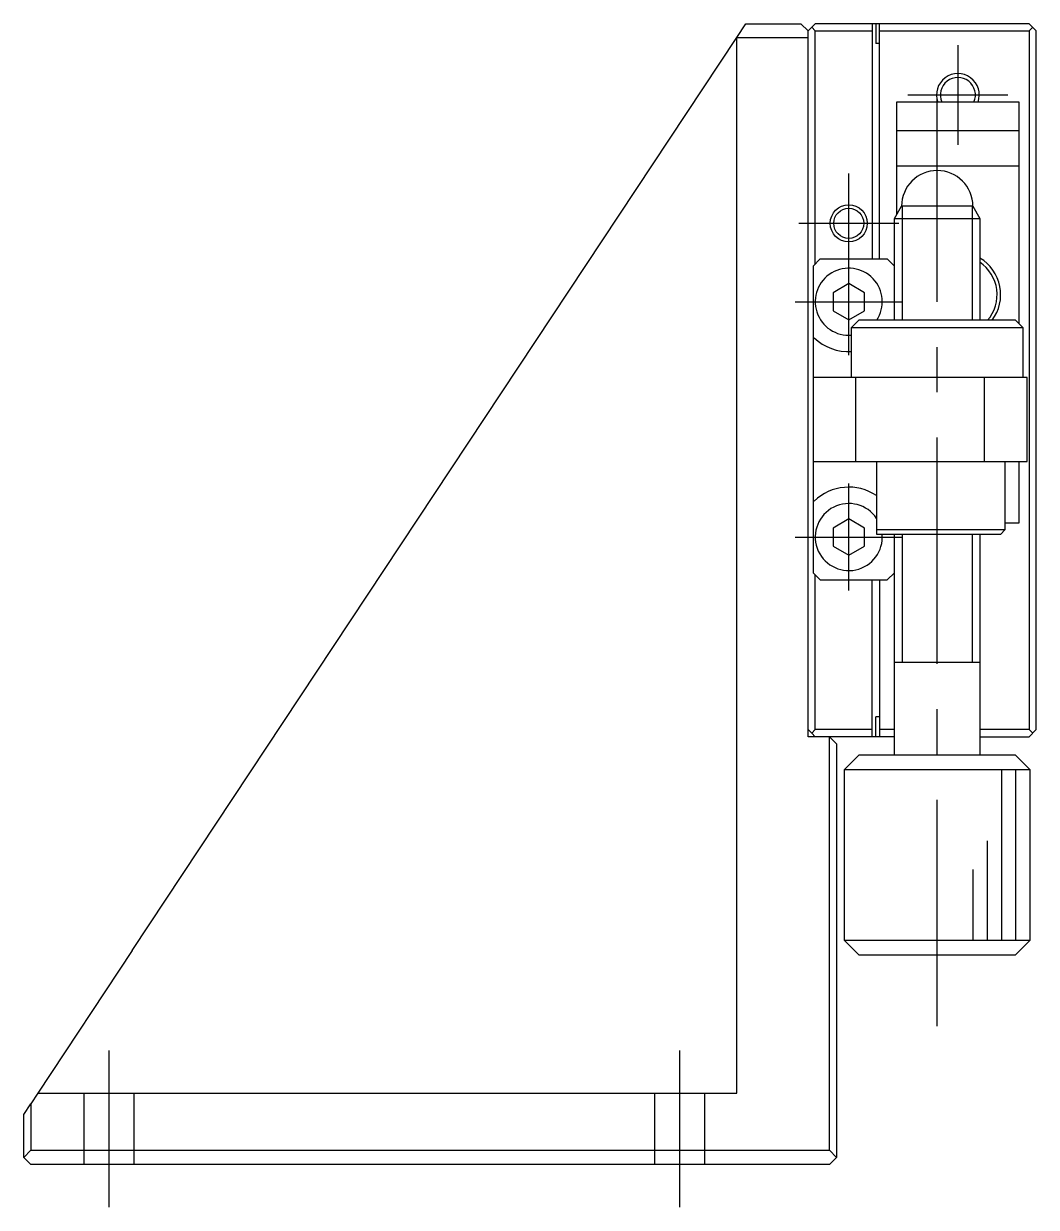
# Model space of a CAD drawing. Extents: x 0 to 360, y -8 to 257.
# Drawn here: x 0 to 71, y 90.4 to 173.4 of the extents above; entities that cross this region are included whole.
import ezdxf

# ---------------------------------------------------------------- set-up
doc = ezdxf.new("R2010")
doc.units = 0
doc.header["$LTSCALE"] = 0.5
doc.linetypes.add('CENTER', pattern=[50.8, 31.75, -6.35, 6.35, -6.35])
doc.linetypes.add('DASHED', pattern=[19.05, 12.7, -6.35])
for name, color, linetype in [('MSM_CENTER', 1, 'CENTER'), ('MSM_CONTINUOUS', 7, 'CONTINUOUS'), ('MSM_DASHED', 4, 'DASHED'), ('MSM_NARROW', 5, 'CONTINUOUS')]:
    doc.layers.add(name, color=color, linetype=linetype)

msp = doc.modelspace()

# ---------------------------------------------------------------- linework, layer by layer
at = {"layer": 'MSM_CENTER'}
for p, q in [((65.5, 171.905071), (65.5, 164.905071)), ((62, 168.405071), (69, 168.405071)), ((64.05, 103.105071), (64.05, 168.105071)), ((57.85, 150.155071), (57.85, 162.905071)), ((54.35, 159.405071), (61.35, 159.405071)), ((54.1, 153.905071), (61.6, 153.905071)), ((57.85, 133.655071), (57.85, 141.155071)), ((54.1, 137.405071), (61.6, 137.405071)), ((6, 90.405071), (6, 101.405071)), ((46, 90.405071), (46, 101.405071))]:
    msp.add_line(p, q, dxfattribs=at)
at = {"layer": 'MSM_CONTINUOUS'}
for p, q in [((50, 172.44683), (50.634245, 173.405071)), ((50.634245, 173.405071), (54.5, 173.405071)), ((55, 172.905071), (54.5, 173.405071)), ((55.25, 173.155071), (55, 172.905071)), ((55, 123.405071), (55, 172.905071)), ((55.5, 173.405071), (55.25, 173.155071)), ((55.25, 173.155071), (55.5, 172.905071)), ((70.5, 173.405071), (55.5, 173.405071)), ((55.5, 172.905071), (59.5, 172.905071)), ((55.5, 156.555071), (55.5, 172.905071)), ((59.5, 173.405071), (59.5, 156.905071)), ((59.75, 173.405071), (59.75, 172.005071)), ((60, 156.905071), (60, 173.405071)), ((60, 172.905071), (70.5, 172.905071)), ((71, 172.905071), (70.5, 173.405071)), ((70.5, 172.905071), (70.75, 173.155071)), ((70.5, 172.905071), (70.5, 123.905071)), ((71, 123.905071), (71, 172.905071)), ((7.611684, 108.405071), (50, 172.44683)), ((50, 98.405071), (50, 172.44683)), ((55, 172.405071), (50, 172.405071)), ((60, 172.005071), (59.75, 172.005071)), ((69.8, 167.905071), (61.2, 167.905071)), ((61.2, 167.905071), (61.2, 159.998853)), ((69.8, 152.355071), (69.8, 167.905071)), ((61.2, 165.905071), (69.8, 165.905071)), ((69.8, 163.405071), (61.2, 163.405071)), ((61.05, 159.739045), (61.55, 160.605071)), ((66.55, 160.605071), (61.55, 160.605071)), ((66.55, 160.605071), (67.05, 159.739045)), ((61.05, 159.739045), (67.05, 159.739045)), ((61.05, 152.605071), (61.05, 159.739045)), ((67.05, 159.739045), (67.05, 152.605071)), ((55.35, 156.405071), (55.85, 156.905071)), ((55.85, 156.905071), (60.55, 156.905071)), ((60.55, 156.905071), (61.05, 156.405071)), ((55.35, 156.405071), (55.35, 134.905071)), ((57.85, 155.175241), (56.75, 154.540156)), ((56.75, 154.540156), (56.75, 153.269985)), ((58.95, 154.540156), (57.85, 155.175241)), ((58.95, 153.269985), (58.95, 154.540156)), ((56.75, 153.269985), (57.85, 152.6349)), ((57.85, 152.6349), (58.95, 153.269985)), ((58.05, 152.105071), (58.55, 152.605071)), ((58.05, 152.105071), (70.05, 152.105071)), ((58.05, 148.605071), (58.05, 152.105071)), ((69.55, 152.605071), (58.55, 152.605071)), ((69.55, 152.605071), (70.05, 152.105071)), ((70.05, 152.105071), (70.05, 148.605071)), ((55.35, 151.357543), (55.419179, 151.386915)), ((70.35, 148.605071), (55.35, 148.605071)), ((58.35, 142.705071), (58.35, 148.605071)), ((67.35, 148.605071), (67.35, 142.705071)), ((70.35, 142.705071), (70.35, 148.605071)), ((55.35, 142.705071), (70.35, 142.705071)), ((59.8, 142.705071), (59.8, 137.605071)), ((68.8, 142.705071), (68.8, 137.905071)), ((69.8, 138.405071), (69.8, 142.705071)), ((55.419179, 139.923226), (55.35, 139.952598)), ((57.85, 138.675241), (56.75, 138.040156)), ((58.95, 138.040156), (57.85, 138.675241)), ((56.75, 138.040156), (56.75, 136.769985)), ((58.95, 136.769985), (58.95, 138.040156)), ((68.8, 137.905071), (59.8, 137.905071)), ((68.8, 137.905071), (68.5, 137.605071)), ((68.8, 138.405071), (69.8, 138.405071)), ((59.8, 137.605071), (68.5, 137.605071)), ((61.05, 122.105071), (61.05, 137.605071)), ((67.05, 137.605071), (67.05, 122.105071)), ((56.75, 136.769985), (57.85, 136.1349)), ((57.85, 136.1349), (58.95, 136.769985)), ((55.85, 134.405071), (55.35, 134.905071)), ((55.5, 123.905071), (55.5, 134.755071)), ((61.05, 134.905071), (60.55, 134.405071)), ((55.85, 134.405071), (60.55, 134.405071)), ((59.5, 123.405071), (59.5, 134.405071)), ((60, 134.405071), (60, 123.405071)), ((67.050005, 128.605071), (61.049995, 128.605071)), ((59.75, 123.405071), (59.75, 124.805071)), ((60, 124.805071), (59.75, 124.805071)), ((55, 123.905071), (55.25, 123.655071)), ((55.5, 123.905071), (55.25, 123.655071)), ((59.5, 123.905071), (55.5, 123.905071)), ((61.05, 123.905071), (60, 123.905071)), ((70.5, 123.905071), (67.05, 123.905071)), ((70.75, 123.655071), (70.5, 123.905071)), ((70.5, 123.405071), (71, 123.905071)), ((61.05, 123.405071), (55, 123.405071)), ((55.25, 123.655071), (55.5, 123.405071)), ((56.5, 94.405071), (56.5, 123.405071)), ((56.5, 123.405071), (57, 122.905071)), ((57, 122.905071), (57, 93.905071)), ((67.05, 123.405071), (70.5, 123.405071)), ((57.55, 121.105071), (58.55, 122.105071)), ((69.55, 122.105071), (58.55, 122.105071)), ((69.55, 122.105071), (70.55, 121.105071)), ((57.55, 121.105071), (70.55, 121.105071)), ((57.55, 109.105071), (57.55, 121.105071)), ((70.55, 121.105071), (70.55, 109.105071)), ((70.55, 109.105071), (57.55, 109.105071)), ((58.55, 108.105071), (57.55, 109.105071)), ((70.55, 109.105071), (69.55, 108.105071)), ((7.611684, 108.405071), (0.992828, 98.405071)), ((58.55, 108.105071), (69.55, 108.105071)), ((0.992828, 98.405071), (0.5, 97.660488)), ((0.992828, 98.405071), (50, 98.405071)), ((0, 96.905071), (0.5, 97.660488)), ((0.5, 97.660488), (0.5, 94.405071)), ((0, 93.905071), (0, 96.905071)), ((0.5, 94.405071), (0, 93.905071)), ((0, 93.905071), (0.5, 93.405071)), ((0.5, 94.405071), (56.5, 94.405071)), ((57, 93.905071), (56.5, 94.405071)), ((56.5, 93.405071), (57, 93.905071)), ((56.5, 93.405071), (0.5, 93.405071))]:
    msp.add_line(p, q, dxfattribs=at)
msp.add_circle((57.85, 159.405071), 1.0565, dxfattribs=at)
for centre, radius, start, end in [((65.5, 168.405071), 1.2295, 336.00421868, 203.99578132), ((64.05, 160.605071), 2.5, 0, 180), ((65.5, 154.405071), 3, 323.130102, 58.891077), ((57.85, 153.905071), 2.35, 326.413761, 274.8820996), ((65.5, 154.405071), 2.75, 319.114807, 55.69233952), ((57.85, 153.905071), 3.5, 226.010986, 273.275829), ((57.85, 137.405071), 3.5, 56.141563, 133.989014), ((57.85, 137.405071), 2.35, 33.923112, 4.88209848)]:
    msp.add_arc(centre, radius, start, end, dxfattribs=at)
at = {"layer": 'MSM_DASHED'}
for p, q in [((4.25, 93.405071), (4.25, 98.405071)), ((7.75, 93.405071), (7.75, 98.405071)), ((44.25, 93.405071), (44.25, 98.405071)), ((47.75, 93.405071), (47.75, 98.405071))]:
    msp.add_line(p, q, dxfattribs=at)
at = {"layer": 'MSM_NARROW'}
for p, q in [((61.5915, 160.605071), (61.5915, 152.605071)), ((66.5085, 160.605071), (66.5085, 152.605071)), ((61.5915, 137.605071), (61.5915, 128.605071)), ((66.5085, 137.605071), (66.5085, 128.605071)), ((68.55, 121.105071), (68.55, 109.105071)), ((69.55, 121.105071), (69.55, 109.105071)), ((67.55, 116.105071), (67.55, 109.105071)), ((66.55, 114.105071), (66.55, 109.105071))]:
    msp.add_line(p, q, dxfattribs=at)
msp.add_circle((57.85, 159.405071), 1.3, dxfattribs=at)
msp.add_arc((65.5, 168.405071), 1.5, 340.52877937, 199.47122063, dxfattribs=at)

doc.saveas('drawing.dxf')
